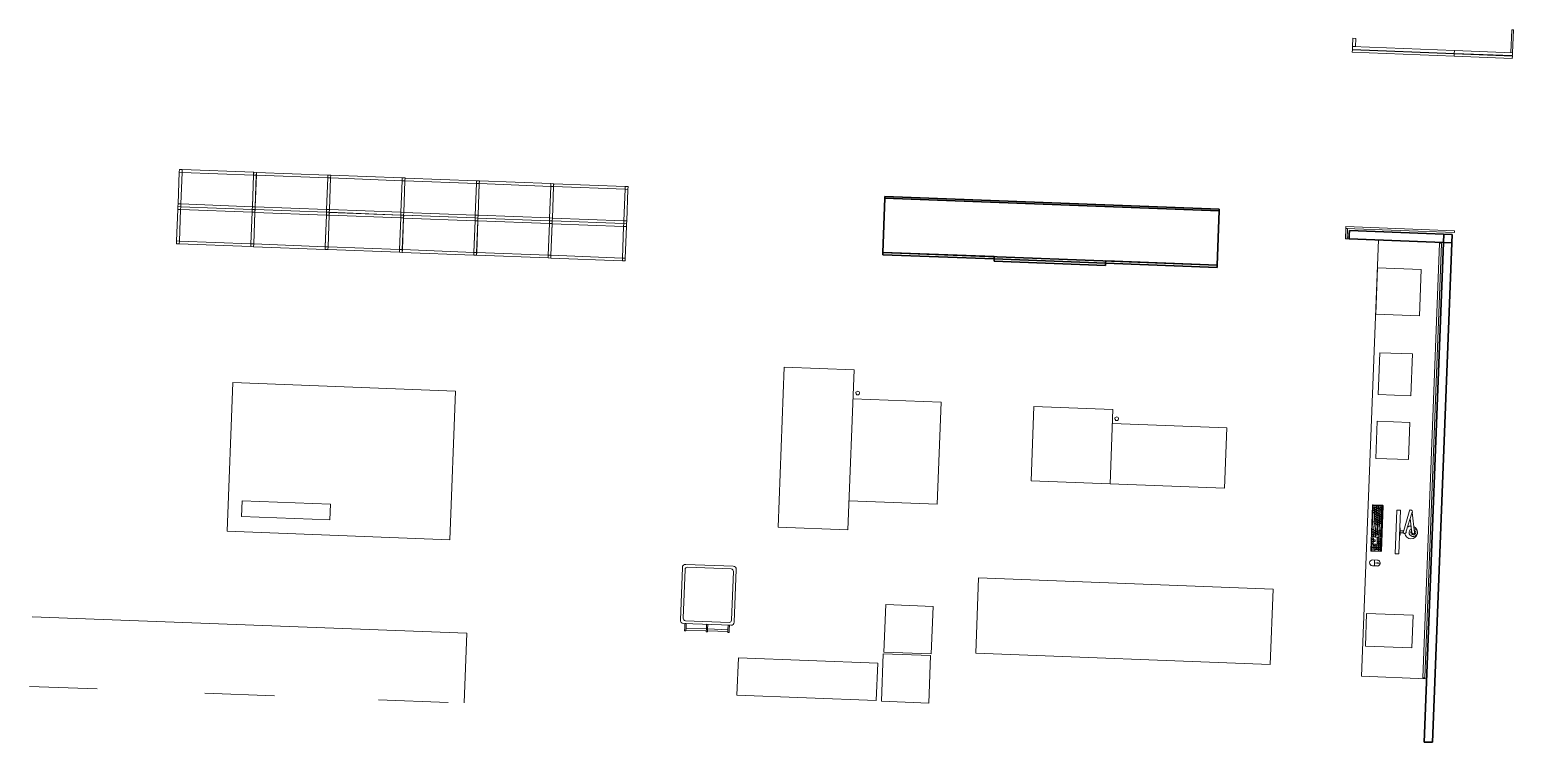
# Model space of a CAD drawing. Header units: millimetres. Extents: x 17924 to 83548, y -4690 to 56252.
# Drawn here: x 17924 to 33885, y 19216 to 26880 of the extents above; entities that cross this region are included whole.
import ezdxf

# ---------------------------------------------------------------- set-up
doc = ezdxf.new("R2010")
doc.units = ezdxf.units.MM
doc.header["$MEASUREMENT"] = 0
for name, color, linetype, lineweight in [('A-GENM', 33, 'Continuous', 13), ('E-ELEC-EQPM', 71, 'Continuous', 13), ('FIXT-JNRY-PART', 42, 'Continuous', 0), ('I-FURN', 40, 'Continuous', 13), ('I-FURN-PNLS', 40, 'Continuous', 13), ('PRTN-FULL', 6, 'Continuous', 30), ('Q-CASE', 33, 'Continuous', 13), ('WALL-LNIG', 1, 'Continuous', 0)]:
    doc.layers.add(name, color=color, linetype=linetype, lineweight=lineweight)

# ---------------------------------------------------------------- blocks, each defined once
blk = doc.blocks.new('BVN_Equipment_Plotter DWC842 MFD_EX-016 - EX-016_1-3151593-GA PLAN - LEVEL 11')
at = {"layer": 'E-ELEC-EQPM'}
for p, q in [((-65, 538), (-817, 538)), ((-817, 538), (-817, -1182)), ((-65, -1182), (-65, 538)), ((884, 227), (-65, 227)), ((884, -872), (884, 227)), ((-65, -872), (884, -872)), ((-817, -1182), (-65, -1182))]:
    blk.add_line(p, q, dxfattribs=at)
blk = doc.blocks.new('BVN_Resource Bay Storage_EX-025 - EX-025_1-4190417-GA PLAN - LEVEL 11')
at = {"layer": 'Q-CASE', "lineweight": 30}
for p, q in [((1845, 568), (-1755, 568)), ((-1755, 568), (-1755, -17)), ((1845, -17), (1845, 568)), ((-555, -17), (-1755, -17)), ((-1755, -17), (-1755, -42)), ((-1755, -17), (1845, -17)), ((-1755, -42), (-555, -42)), ((-555, -42), (-555, -17)), ((645, -42), (-555, -42)), ((-555, -42), (-555, -67)), ((-555, -67), (645, -67)), ((1845, -17), (645, -17)), ((645, -17), (645, -42)), ((645, -42), (1845, -42)), ((645, -67), (645, -42)), ((1845, -42), (1845, -17))]:
    blk.add_line(p, q, dxfattribs=at)
blk = doc.blocks.new('Cables - Cables-5705921-GA PLAN - LEVEL 11')
at = {"layer": 'E-ELEC-EQPM'}
for start, end in [(0, 180), (180, 0)]:
    blk.add_arc((-55091, 21535), 20, start, end, dxfattribs=at)
blk = doc.blocks.new('West Workspace Shelf - West Workspace Shelf-6952855-GA PLAN - LEVEL 11')
at = {"layer": 'Q-CASE', "lineweight": 30}
for p, q in [((-51279, 23666), (-54879, 23666)), ((-54879, 23666), (-54879, 23648)), ((-54879, 23648), (-51279, 23648)), ((-51279, 23648), (-51279, 23666))]:
    blk.add_line(p, q, dxfattribs=at)
blk = doc.blocks.new('BVN_Equipment_Scanner 7740 MFD_EX-015 - BVN_Equipment_Scanner 7740 MFD_EX-015-8113153-GA PLAN - LEVEL 11')
at = {"layer": 'E-ELEC-EQPM'}
for p, q in [((-291, 530), (-1141, 530)), ((-1141, 530), (-1141, -270)), ((-291, -270), (-291, 530)), ((941, 378), (-291, 378)), ((941, -270), (941, 378)), ((-1141, -270), (-291, -270)), ((-291, -270), (941, -270))]:
    blk.add_line(p, q, dxfattribs=at)
blk = doc.blocks.new('BVN_Resource Bay Storage_EX-025 - EX-025_1-V85-GA PLAN - LEVEL 11')
at = {"layer": 'Q-CASE', "lineweight": 30}
for p, q in [((1845, 568), (-1755, 568)), ((-1755, 568), (-1755, -17)), ((1845, -17), (1845, 568)), ((-555, -17), (-1755, -17)), ((-1755, -17), (-1755, -42)), ((-1755, -17), (1845, -17)), ((-1755, -42), (-555, -42)), ((-555, -42), (-555, -17)), ((645, -42), (-555, -42)), ((-555, -42), (-555, -67)), ((-555, -67), (645, -67)), ((1845, -17), (645, -17)), ((645, -17), (645, -42)), ((645, -42), (1845, -42)), ((645, -67), (645, -42)), ((1845, -42), (1845, -17))]:
    blk.add_line(p, q, dxfattribs=at)
blk = doc.blocks.new('Cables2 - Cables-10032747-GA PLAN - LEVEL 11')
at = {"layer": 'E-ELEC-EQPM'}
for start, end in [(0, 180), (180, 0)]:
    blk.add_arc((-55091, 21535), 20, start, end, dxfattribs=at)
blk = doc.blocks.new('BVN_Equipment_Electric Binder_EX-008 - EX-008_1-3144909-GA PLAN - LEVEL 11')
at = {"layer": 'E-ELEC-EQPM'}
for p, q in [((235, 250), (-235, 250)), ((-235, 250), (-235, -250)), ((235, -250), (235, 250)), ((-235, -250), (235, -250))]:
    blk.add_line(p, q, dxfattribs=at)
blk = doc.blocks.new('BVN_Equipment_Manual Binder_EX-007 - EX-007_1-3145735-GA PLAN - LEVEL 11')
at = {"layer": 'E-ELEC-EQPM'}
for p, q in [((175, 225), (-175, 225)), ((-175, 225), (-175, -225)), ((175, -225), (175, 225)), ((-175, -225), (175, -225))]:
    blk.add_line(p, q, dxfattribs=at)
blk = doc.blocks.new('BVN_Equipment_Mailing Machine_EX-010 - EX-010_1-3143238-GA PLAN - LEVEL 11')
at = {"layer": 'E-ELEC-EQPM'}
for p, q in [((175, 200), (-175, 200)), ((-175, 200), (-175, -200)), ((175, -200), (175, 200)), ((-175, -200), (175, -200))]:
    blk.add_line(p, q, dxfattribs=at)
blk = doc.blocks.new('BVN_Equipment_Guillotine_EX-014 - EX-014_1-3149306-GA PLAN - LEVEL 11')
at = {"layer": 'E-ELEC-EQPM'}
for p, q in [((175, 250), (-175, 250)), ((-175, 250), (-175, -250)), ((175, -250), (175, 250)), ((-175, -250), (175, -250))]:
    blk.add_line(p, q, dxfattribs=at)
blk = doc.blocks.new('COM-001_Computer_Single_Monitor_SPA - COM-001_02 PC _ Monitor-1585396-GA PLAN - LEVEL 11')
at = {"layer": 'E-ELEC-EQPM'}
for p, q in [((-200, -201), (-200, -302)), ((293, -194), (-194, -194)), ((293, -308), (-194, -308)), ((-176, -198), (-192, -198)), ((-192, -198), (-192, -206)), ((-192, -206), (-176, -206)), ((-176, -209), (-192, -209)), ((-192, -209), (-192, -225)), ((-192, -225), (-176, -225)), ((-192, -227), (-167, -227)), ((-192, -227), (-192, -243)), ((-192, -243), (-167, -243)), ((-167, -246), (-192, -246)), ((-192, -246), (-192, -262)), ((-192, -262), (-167, -262)), ((-172, -265), (-192, -265)), ((-192, -265), (-192, -281)), ((-192, -281), (-172, -281)), ((-167, -284), (-192, -284)), ((-192, -284), (-192, -300)), ((-192, -300), (-167, -300)), ((-176, -206), (-176, -198)), ((-176, -225), (-176, -209)), ((-157, -198), (-173, -198)), ((-173, -198), (-173, -206)), ((-173, -206), (-157, -206)), ((-157, -209), (-173, -209)), ((-173, -209), (-173, -225)), ((-173, -225), (-157, -225)), ((-172, -281), (-172, -265)), ((-153, -265), (-169, -265)), ((-169, -265), (-169, -282)), ((-169, -282), (-153, -282)), ((-167, -243), (-167, -227)), ((-167, -262), (-167, -246)), ((-167, -300), (-167, -284)), ((-148, -227), (-164, -227)), ((-164, -227), (-164, -244)), ((-164, -244), (-148, -244)), ((-143, -284), (-164, -284)), ((-164, -284), (-164, -300)), ((-164, -300), (-143, -300)), ((-143, -246), (-159, -246)), ((-159, -246), (-159, -263)), ((-159, -263), (-143, -263)), ((-157, -206), (-157, -198)), ((-157, -225), (-157, -209)), ((-138, -198), (-154, -198)), ((-154, -198), (-154, -206)), ((-154, -206), (-138, -206)), ((-138, -209), (-154, -209)), ((-154, -209), (-154, -225)), ((-154, -225), (-138, -225)), ((-153, -282), (-153, -265)), ((-134, -265), (-150, -265)), ((-150, -265), (-150, -282)), ((-150, -282), (-134, -282)), ((-148, -244), (-148, -227)), ((-129, -227), (-145, -227)), ((-145, -227), (-145, -244)), ((-145, -244), (-129, -244)), ((-143, -263), (-143, -246)), ((-143, -300), (-143, -284)), ((-124, -246), (-140, -246)), ((-140, -246), (-140, -263)), ((-140, -263), (-124, -263)), ((-119, -284), (-140, -284)), ((-140, -284), (-140, -300)), ((-140, -300), (-119, -300)), ((-138, -206), (-138, -198)), ((-138, -225), (-138, -209)), ((-119, -198), (-135, -198)), ((-135, -198), (-135, -206)), ((-135, -206), (-119, -206)), ((-119, -209), (-135, -209)), ((-135, -209), (-135, -225)), ((-135, -225), (-119, -225)), ((-134, -282), (-134, -265)), ((-115, -265), (-131, -265)), ((-131, -265), (-131, -282)), ((-131, -282), (-115, -282)), ((-129, -244), (-129, -227)), ((-110, -227), (-126, -227)), ((-126, -227), (-126, -244)), ((-126, -244), (-110, -244)), ((-124, -263), (-124, -246)), ((-105, -246), (-121, -246)), ((-121, -246), (-121, -263)), ((-121, -263), (-105, -263)), ((-119, -206), (-119, -198)), ((-119, -225), (-119, -209)), ((-119, -300), (-119, -284)), ((-100, -198), (-116, -198)), ((-116, -198), (-116, -206)), ((-116, -206), (-100, -206)), ((-100, -209), (-116, -209)), ((-116, -209), (-116, -225)), ((-116, -225), (-100, -225)), ((-19, -284), (-116, -284)), ((-116, -284), (-116, -300)), ((-116, -300), (-19, -300)), ((-115, -282), (-115, -265)), ((-96, -265), (-112, -265)), ((-112, -265), (-112, -282)), ((-112, -282), (-96, -282)), ((-110, -244), (-110, -227)), ((-91, -227), (-107, -227)), ((-107, -227), (-107, -244)), ((-107, -244), (-91, -244)), ((-105, -263), (-105, -246)), ((-86, -246), (-102, -246)), ((-102, -246), (-102, -263)), ((-102, -263), (-86, -263)), ((-100, -206), (-100, -198)), ((-100, -225), (-100, -209)), ((-81, -198), (-97, -198)), ((-97, -198), (-97, -206)), ((-97, -206), (-81, -206)), ((-81, -209), (-97, -209)), ((-97, -209), (-97, -225)), ((-97, -225), (-81, -225)), ((-96, -282), (-96, -265)), ((-77, -265), (-93, -265)), ((-93, -265), (-93, -282)), ((-93, -282), (-77, -282)), ((-91, -244), (-91, -227)), ((-72, -227), (-88, -227)), ((-88, -227), (-88, -244)), ((-88, -244), (-72, -244)), ((-86, -263), (-86, -246)), ((-67, -246), (-83, -246)), ((-83, -246), (-83, -263)), ((-83, -263), (-67, -263)), ((-81, -206), (-81, -198)), ((-81, -225), (-81, -209)), ((-62, -198), (-78, -198)), ((-78, -198), (-78, -206)), ((-78, -206), (-62, -206)), ((-62, -209), (-78, -209)), ((-78, -209), (-78, -225)), ((-78, -225), (-62, -225)), ((-77, -282), (-77, -265)), ((-58, -265), (-74, -265)), ((-74, -265), (-74, -282)), ((-74, -282), (-58, -282)), ((-72, -244), (-72, -227)), ((-53, -227), (-69, -227)), ((-69, -227), (-69, -244)), ((-69, -244), (-53, -244)), ((-67, -263), (-67, -246)), ((-48, -246), (-64, -246)), ((-64, -246), (-64, -263)), ((-64, -263), (-48, -263)), ((-62, -206), (-62, -198)), ((-62, -225), (-62, -209)), ((-43, -198), (-59, -198)), ((-59, -198), (-59, -206)), ((-59, -206), (-43, -206)), ((-43, -209), (-59, -209)), ((-59, -209), (-59, -225)), ((-59, -225), (-43, -225)), ((-58, -282), (-58, -265)), ((-39, -265), (-55, -265)), ((-55, -265), (-55, -282)), ((-55, -282), (-39, -282)), ((-53, -244), (-53, -227)), ((-34, -227), (-50, -227)), ((-50, -227), (-50, -244)), ((-50, -244), (-34, -244)), ((-48, -263), (-48, -246)), ((-29, -246), (-45, -246)), ((-45, -246), (-45, -263)), ((-45, -263), (-29, -263)), ((-43, -206), (-43, -198)), ((-43, -225), (-43, -209)), ((-24, -198), (-40, -198)), ((-40, -198), (-40, -206)), ((-40, -206), (-24, -206)), ((-24, -209), (-40, -209)), ((-40, -209), (-40, -225)), ((-40, -225), (-24, -225)), ((-39, -282), (-39, -265)), ((-20, -265), (-36, -265)), ((-36, -265), (-36, -282)), ((-36, -282), (-20, -282)), ((-34, -244), (-34, -227)), ((-15, -227), (-31, -227)), ((-31, -227), (-31, -244)), ((-31, -244), (-15, -244)), ((-29, -263), (-29, -246)), ((-10, -246), (-26, -246)), ((-26, -246), (-26, -263)), ((-26, -263), (-10, -263)), ((-24, -206), (-24, -198)), ((-24, -225), (-24, -209)), ((-5, -198), (-21, -198)), ((-21, -198), (-21, -206)), ((-21, -206), (-5, -206)), ((-5, -209), (-21, -209)), ((-21, -209), (-21, -225)), ((-21, -225), (-5, -225)), ((-20, -282), (-20, -265)), ((-19, -300), (-19, -284)), ((-1, -265), (-17, -265)), ((-17, -265), (-17, -282)), ((-17, -282), (-1, -282)), ((63, -284), (-16, -284)), ((-16, -284), (-16, -300)), ((-16, -300), (63, -300)), ((-15, -244), (-15, -227)), ((4, -227), (-12, -227)), ((-12, -227), (-12, -244)), ((-12, -244), (4, -244)), ((-10, -263), (-10, -246)), ((9, -246), (-7, -246)), ((-7, -246), (-7, -263)), ((-7, -263), (9, -263)), ((-5, -206), (-5, -198)), ((-5, -225), (-5, -209)), ((69, -198), (-2, -198)), ((-2, -198), (-2, -206)), ((-2, -206), (69, -206)), ((69, -209), (-2, -209)), ((-2, -209), (-2, -225)), ((-2, -225), (69, -225)), ((-1, -282), (-1, -265)), ((73, -265), (2, -265)), ((2, -265), (2, -282)), ((2, -282), (73, -282)), ((4, -244), (4, -227)), ((78, -227), (7, -227)), ((7, -227), (7, -244)), ((7, -244), (78, -244)), ((9, -263), (9, -246)), ((83, -246), (12, -246)), ((12, -246), (12, -263)), ((12, -263), (83, -263)), ((63, -300), (63, -284)), ((90, -284), (66, -284)), ((66, -284), (66, -300)), ((66, -300), (90, -300)), ((69, -206), (69, -198)), ((69, -225), (69, -209)), ((88, -198), (72, -198)), ((72, -198), (72, -206)), ((72, -206), (88, -206)), ((88, -209), (72, -209)), ((72, -209), (72, -225)), ((72, -225), (88, -225)), ((73, -282), (73, -265)), ((92, -265), (76, -265)), ((76, -265), (76, -282)), ((76, -282), (92, -282)), ((78, -244), (78, -227)), ((97, -227), (81, -227)), ((81, -227), (81, -244)), ((81, -244), (97, -244)), ((83, -263), (83, -246)), ((102, -246), (86, -246)), ((86, -246), (86, -263)), ((86, -263), (102, -263)), ((88, -206), (88, -198)), ((88, -225), (88, -209)), ((90, -300), (90, -284)), ((107, -198), (91, -198)), ((91, -198), (91, -206)), ((91, -206), (107, -206)), ((107, -209), (91, -209)), ((91, -209), (91, -225)), ((91, -225), (107, -225)), ((92, -282), (92, -265)), ((117, -284), (93, -284)), ((93, -284), (93, -300)), ((93, -300), (117, -300)), ((111, -265), (95, -265)), ((95, -265), (95, -282)), ((95, -282), (111, -282)), ((97, -244), (97, -227)), ((116, -227), (100, -227)), ((100, -227), (100, -244)), ((100, -244), (116, -244)), ((102, -263), (102, -246)), ((121, -246), (105, -246)), ((105, -246), (105, -263)), ((105, -263), (121, -263)), ((107, -206), (107, -198)), ((107, -225), (107, -209)), ((126, -198), (110, -198)), ((110, -198), (110, -206)), ((110, -206), (126, -206)), ((145, -209), (110, -209)), ((110, -209), (110, -225)), ((110, -225), (145, -225)), ((111, -282), (111, -265)), ((145, -265), (114, -265)), ((114, -265), (114, -282)), ((114, -282), (145, -282)), ((116, -244), (116, -227)), ((117, -300), (117, -284)), ((119, -227), (145, -227)), ((119, -227), (119, -244)), ((119, -244), (124, -244)), ((145, -284), (120, -284)), ((120, -284), (120, -300)), ((120, -300), (145, -300)), ((121, -263), (121, -246)), ((124, -244), (124, -263)), ((124, -263), (145, -263)), ((126, -206), (126, -198)), ((145, -198), (129, -198)), ((129, -198), (129, -206)), ((129, -206), (145, -206)), ((145, -206), (145, -198)), ((145, -225), (145, -209)), ((145, -263), (145, -227)), ((145, -282), (145, -265)), ((145, -300), (145, -284)), ((173, -198), (157, -198)), ((157, -198), (157, -206)), ((157, -206), (173, -206)), ((173, -209), (157, -209)), ((157, -209), (157, -225)), ((157, -225), (173, -225)), ((173, -227), (157, -227)), ((157, -243), (157, -227)), ((157, -243), (173, -243)), ((173, -284), (157, -284)), ((157, -300), (157, -284)), ((157, -300), (173, -300)), ((173, -206), (173, -198)), ((173, -225), (173, -209)), ((173, -227), (173, -243)), ((173, -284), (173, -300)), ((192, -198), (176, -198)), ((176, -198), (176, -206)), ((176, -206), (192, -206)), ((192, -209), (176, -209)), ((176, -209), (176, -225)), ((176, -225), (192, -225)), ((192, -227), (176, -227)), ((176, -243), (176, -227)), ((176, -243), (192, -243)), ((192, -265), (176, -265)), ((176, -281), (176, -265)), ((176, -281), (192, -281)), ((192, -284), (176, -284)), ((176, -300), (176, -284)), ((176, -300), (192, -300)), ((192, -206), (192, -198)), ((192, -225), (192, -209)), ((192, -227), (192, -243)), ((192, -265), (192, -281)), ((192, -284), (192, -300)), ((211, -198), (195, -198)), ((195, -198), (195, -206)), ((195, -206), (211, -206)), ((211, -209), (195, -209)), ((195, -209), (195, -225)), ((195, -225), (211, -225)), ((195, -227), (195, -243)), ((195, -227), (211, -227)), ((211, -243), (195, -243)), ((195, -284), (195, -300)), ((195, -284), (211, -284)), ((211, -300), (195, -300)), ((211, -206), (211, -198)), ((211, -225), (211, -209)), ((211, -243), (211, -227)), ((211, -300), (211, -284)), ((237, -198), (221, -198)), ((221, -198), (221, -206)), ((221, -206), (237, -206)), ((237, -209), (221, -209)), ((221, -209), (221, -225)), ((221, -225), (237, -225)), ((237, -227), (221, -227)), ((221, -227), (221, -244)), ((221, -244), (237, -244)), ((237, -246), (221, -246)), ((221, -246), (221, -263)), ((221, -263), (237, -263)), ((237, -265), (221, -265)), ((221, -265), (221, -282)), ((221, -282), (237, -282)), ((256, -284), (221, -284)), ((221, -284), (221, -301)), ((221, -301), (256, -301)), ((237, -206), (237, -198)), ((237, -225), (237, -209)), ((237, -244), (237, -227)), ((237, -263), (237, -246)), ((237, -282), (237, -265)), ((256, -198), (240, -198)), ((240, -198), (240, -206)), ((240, -206), (256, -206)), ((256, -209), (240, -209)), ((240, -209), (240, -225)), ((240, -225), (256, -225)), ((256, -227), (240, -227)), ((240, -227), (240, -244)), ((240, -244), (256, -244)), ((256, -246), (240, -246)), ((240, -246), (240, -263)), ((240, -263), (256, -263)), ((256, -265), (240, -265)), ((240, -265), (240, -282)), ((240, -282), (256, -282)), ((256, -206), (256, -198)), ((256, -225), (256, -209)), ((256, -244), (256, -227)), ((256, -263), (256, -246)), ((256, -282), (256, -265)), ((256, -301), (256, -284)), ((275, -198), (259, -198)), ((259, -198), (259, -206)), ((259, -206), (275, -206)), ((275, -209), (259, -209)), ((259, -209), (259, -225)), ((259, -225), (275, -225)), ((275, -227), (259, -227)), ((259, -227), (259, -244)), ((259, -244), (275, -244)), ((275, -246), (259, -246)), ((259, -246), (259, -263)), ((259, -263), (275, -263)), ((275, -265), (259, -265)), ((259, -265), (259, -282)), ((259, -282), (275, -282)), ((275, -284), (259, -284)), ((259, -284), (259, -301)), ((259, -301), (275, -301)), ((275, -206), (275, -198)), ((275, -225), (275, -209)), ((275, -244), (275, -227)), ((275, -263), (275, -246)), ((275, -282), (275, -265)), ((275, -301), (275, -284)), ((294, -198), (278, -198)), ((278, -198), (278, -206)), ((278, -206), (294, -206)), ((294, -209), (278, -209)), ((278, -209), (278, -225)), ((278, -225), (294, -225)), ((294, -227), (278, -227)), ((278, -227), (278, -263)), ((278, -263), (294, -263)), ((294, -265), (278, -265)), ((278, -265), (278, -301)), ((278, -301), (294, -301)), ((294, -206), (294, -198)), ((294, -225), (294, -209)), ((294, -263), (294, -227)), ((294, -301), (294, -265)), ((299, -306), (299, -201)), ((392, -284), (392, -234)), ((392, -263), (455, -263)), ((420, -233), (420, -225)), ((423, -222), (423, -202)), ((424, -263), (424, -236)), ((426, -233), (426, -225)), ((455, -234), (455, -284))]:
    blk.add_line(p, q, dxfattribs=at)
for centre, radius, start, end in [((424, -234), 31.8, 360, 180), ((424, -284), 31.8, 180, 360), ((423, -225), 3, 0, 180), ((423, -233), 3, 180, 0)]:
    blk.add_arc(centre, radius, start, end, dxfattribs=at)
for centre, major_axis, start_param, end_param in [((-194, -201), (-6.35, 0), 4.712389, 6.283185), ((-194, -302), (6.35, 0), 3.141593, 4.712389), ((293, -201), (-6.35, 0), 3.141593, 4.712389), ((293, -302), (6.35, 0), 4.712389, 6.283185)]:
    blk.add_ellipse(centre, major_axis=major_axis, ratio=0.996195, start_param=start_param, end_param=end_param, dxfattribs=at)
at = {"layer": 'I-FURN'}
for p, q in [((-154, -6), (-154, -43)), ((316, -6), (-154, -6)), ((-154, -43), (316, -43)), ((316, -6), (316, -43))]:
    blk.add_line(p, q, dxfattribs=at)
blk = doc.blocks.new('BRA-004_Bracket_Adjustable_Monitor_Arm_Single_SPA - BRA-004-1585485-GA PLAN - LEVEL 11')
at = {"layer": 'I-FURN-PNLS'}
for p, q in [((54, -50), (-147, 0)), ((-142, 33), (70, 66)), ((62, -23), (-137, 28)), ((75, 39), (-79, 15)), ((29, -88), (29, -95)), ((105, -88), (29, -88)), ((29, -95), (105, -95)), ((58, -88), (58, -54)), ((80, -88), (80, -53)), ((105, -95), (105, -88))]:
    blk.add_line(p, q, dxfattribs=at)
for centre, radius, start, end in [((-152, 18), 18, 34.4237, 283.6518), ((72, 30), 69, 182.1725, 217.3837), ((72, 30), 69, 280.9859, 157.4733), ((72, 53), 44.3, 207.7806, 171.0593), ((72, 53), 26.4, 221.7589, 158.0263), ((72, 53), 13.9, 278.8785, 98.8785), ((68, -39), 17.5, 217.7022, 110.3251)]:
    blk.add_arc(centre, radius, start, end, dxfattribs=at)
blk = doc.blocks.new('BVN_Equipment_Ink Disposal Boxes_EX-013 - EX-013_1-3140394-GA PLAN - LEVEL 11')
at = {"layer": 'A-GENM'}
for p, q in [((255, 255), (-255, 255)), ((-255, 255), (-255, -255)), ((255, -255), (255, 255)), ((-255, -255), (255, -255))]:
    blk.add_line(p, q, dxfattribs=at)
blk = doc.blocks.new('Papercutter_MFD - Papercutter_MFD-8045850-GA PLAN - LEVEL 11')
at = {"layer": 'E-ELEC-EQPM'}
for p, q in [((200, 860), (-200, 860)), ((-200, 860), (-200, -640)), ((200, -640), (200, 860)), ((-200, -640), (200, -640))]:
    blk.add_line(p, q, dxfattribs=at)
blk = doc.blocks.new('Wheelie Bin_All Sizes - 240L Standard-V83-GA PLAN - LEVEL 11')
at = {"layer": 'A-GENM'}
for p, q in [((-226, 357.5), (-240, 357.5)), ((-240, 325.5), (-240, 357.5)), ((-240, 277.5), (-240, 325.5)), ((-226, 357.5), (-226, 325.5)), ((-8, 347.5), (-226, 347.5)), ((-226, 327.5), (-8, 327.5)), ((-226, 325.5), (-226, 277.5)), ((7, 357.5), (-7, 357.5)), ((-7, 325.5), (-7, 357.5)), ((-7, 277.5), (-7, 325.5)), ((7, 357.5), (7, 325.5)), ((226, 347.5), (7, 347.5)), ((7, 327.5), (226, 327.5)), ((7, 325.5), (7, 277.5)), ((240, 357.5), (226, 357.5)), ((226, 325.5), (226, 357.5)), ((226, 277.5), (226, 325.5)), ((240, 357.5), (240, 325.5)), ((240, 325.5), (240, 277.5)), ((-290, 242.5), (-290, -322.5)), ((-260, 222.5), (-260, -302.5)), ((255, 277.5), (-255, 277.5)), ((-240, 277.5), (-226, 277.5)), ((235, 247.5), (-235, 247.5)), ((-7, 277.5), (7, 277.5)), ((240, 277.5), (226, 277.5)), ((260, -302.5), (260, 222.5)), ((290, -322.5), (290, 242.5)), ((-255, -357.5), (255, -357.5)), ((-235, -327.5), (235, -327.5))]:
    blk.add_line(p, q, dxfattribs=at)
for centre, radius, start, end in [((-255, 242.5), 35, 90, 180), ((-235, 222.5), 25, 90, 180), ((235, 222.5), 25, 360, 90), ((255, 242.5), 35, 360, 90), ((-235, -302.5), 25, 180, 270), ((235, -302.5), 25, 270, 360), ((-255, -322.5), 35, 180, 270), ((255, -322.5), 35, 270, 360)]:
    blk.add_arc(centre, radius, start, end, dxfattribs=at)
blk = doc.blocks.new('BVN_Materials Library Island Bench_EX-029 - EX-029_1-4206142-GA PLAN - LEVEL 11')
at = {"layer": 'Q-CASE'}
for p, q in [((1200, 800), (-1200, 800)), ((-1200, 800), (-1200, -800)), ((1200, -800), (1200, 800)), ((-1200, -800), (1200, -800))]:
    blk.add_line(p, q, dxfattribs=at)
blk = doc.blocks.new('BVN_Equipment_Paper Roll_EX-009 - EX-009_1-3144049-GA PLAN - LEVEL 11')
at = {"layer": 'E-ELEC-EQPM'}
for p, q in [((475, 85), (-475, 85)), ((-475, 85), (-475, -85)), ((475, -85), (475, 85)), ((-475, -85), (475, -85))]:
    blk.add_line(p, q, dxfattribs=at)
blk = doc.blocks.new('Existing Materials Library Perimeter Drawers - EX-024_1-V84-GA PLAN - LEVEL 11')
at = {"layer": 'Q-CASE'}
for p, q in [((-1327, 394), (-1327, -356)), ((-403, 394), (-1153, 394)), ((1467, 394), (717, 394)), ((3353, 394), (2627, 394)), ((-1327, -356), (3353, -356))]:
    blk.add_line(p, q, dxfattribs=at)
blk = doc.blocks.new('Existing Furniture_Metal Open Shelves_ES1 - ES1-9368216-GA PLAN - LEVEL 11')
at = {"layer": 'I-FURN'}
for p, q in [((15, 200), (-15, 200)), ((-15, 200), (-15, 170)), ((15, 170), (-15, 170)), ((-15, 170), (-15, -170)), ((-15, 170), (15, 170)), ((15, 200), (15, 170)), ((785, 200), (15, 200)), ((15, 170), (15, 200)), ((15, 170), (785, 170)), ((15, -170), (15, 170)), ((15, 170), (15, -170)), ((785, 170), (15, 170)), ((785, 170), (785, 200)), ((785, 200), (785, 170)), ((815, 200), (785, 200)), ((815, 170), (785, 170)), ((785, 170), (785, -170)), ((785, -170), (785, 170)), ((785, 170), (815, 170)), ((815, 170), (815, 200)), ((815, -170), (815, 170)), ((-15, -170), (15, -170)), ((15, -170), (-15, -170)), ((-15, -170), (-15, -200)), ((-15, -200), (15, -200)), ((785, -170), (15, -170)), ((15, -170), (15, -200)), ((15, -170), (785, -170)), ((15, -200), (15, -170)), ((15, -200), (785, -200)), ((785, -200), (785, -170)), ((785, -170), (815, -170)), ((785, -170), (785, -200)), ((815, -170), (785, -170)), ((785, -200), (815, -200)), ((815, -200), (815, -170))]:
    blk.add_line(p, q, dxfattribs=at)
blk = doc.blocks.new('Existing Furniture_Metal Open Shelves_ES1 - ES1-9911326-GA PLAN - LEVEL 11')
at = {"layer": 'I-FURN'}
for p, q in [((15, 200), (-15, 200)), ((-15, 200), (-15, 170)), ((15, 170), (-15, 170)), ((-15, 170), (-15, -170)), ((-15, 170), (15, 170)), ((785, 200), (15, 200)), ((15, 200), (15, 170)), ((15, 170), (15, 200)), ((15, 170), (785, 170)), ((15, -170), (15, 170)), ((785, 170), (15, 170)), ((15, 170), (15, -170)), ((785, 170), (785, 200)), ((815, 200), (785, 200)), ((785, 200), (785, 170)), ((815, 170), (785, 170)), ((785, 170), (785, -170)), ((785, -170), (785, 170)), ((785, 170), (815, 170)), ((815, 170), (815, 200)), ((815, -170), (815, 170)), ((-15, -170), (15, -170)), ((15, -170), (-15, -170)), ((-15, -170), (-15, -200)), ((-15, -200), (15, -200)), ((785, -170), (15, -170)), ((15, -170), (15, -200)), ((15, -170), (785, -170)), ((15, -200), (15, -170)), ((15, -200), (785, -200)), ((785, -200), (785, -170)), ((785, -170), (815, -170)), ((815, -170), (785, -170)), ((785, -170), (785, -200)), ((785, -200), (815, -200)), ((815, -200), (815, -170))]:
    blk.add_line(p, q, dxfattribs=at)
blk = doc.blocks.new('BVN_Equipment_Printer J75 - BVN_Equipment_Printer J75-4317960-GA PLAN - LEVEL 11')
at = {"layer": 'E-ELEC-EQPM'}
for p, q in [((1660, 433), (-1510, 433)), ((-1510, 433), (-1510, -377)), ((1660, -377), (1660, 433)), ((-1510, -377), (1660, -377))]:
    blk.add_line(p, q, dxfattribs=at)

msp = doc.modelspace()

# ---------------------------------------------------------------- linework, layer by layer
at = {"layer": 'FIXT-JNRY-PART', "flags": 128}
msp.add_lwpolyline([(32251, 19926), (32433, 24618), (33132, 24591), (32951, 19899), (32251, 19926)], close=True, dxfattribs=at)
at = {"layer": 'PRTN-FULL'}
for p, q in [((32118, 24630), (32120, 24675)), ((32118, 24630), (33222, 24588)), ((32121, 24720), (32120, 24675)), ((32121, 24720), (33226, 24678)), ((33136, 24681), (32925, 19219)), ((33226, 24678), (33015, 19216)), ((32925, 19219), (32970, 19217)), ((33015, 19216), (32970, 19217))]:
    msp.add_line(p, q, dxfattribs=at)
at = {"layer": 'WALL-LNIG', "flags": 128}
for points in [[(33867, 26880), (33885, 26879), (33875, 26632), (33857, 26633), (33867, 26880)], [(32154, 26699), (32158, 26787), (32190, 26786), (32186, 26698), (32154, 26699)], [(32082, 24742), (32102, 24741), (32098, 24631), (32078, 24632), (32082, 24742)], [(32083, 24762), (33252, 24717), (33251, 24697), (32082, 24742), (32083, 24762)], [(32099, 24651), (32119, 24650), (32118, 24630), (32098, 24631), (32099, 24651)], [(33112, 24582), (32931, 19909), (32911, 19910), (33092, 24583), (33112, 24582)]]:
    msp.add_lwpolyline(points, close=True, dxfattribs=at)
at = {"layer": 'WALL-LNIG', "lineweight": 0, "flags": 128}
for points in [[(32153, 26662), (33249, 26620), (33248, 26595), (32152, 26637), (32153, 26662)], [(32154, 26699), (33251, 26657), (33249, 26625), (32153, 26667), (32154, 26699)], [(33251, 26657), (33875, 26632), (33874, 26601), (33249, 26625), (33251, 26657)], [(33249, 26620), (33874, 26596), (33873, 26571), (33248, 26595), (33249, 26620)]]:
    msp.add_lwpolyline(points, close=True, dxfattribs=at)

# ---------------------------------------------------------------- block references
at = {"layer": 'A-GENM'}
for name, p, rotation in [('Wheelie Bin_All Sizes - 240L Standard-V83-GA PLAN - LEVEL 11', (25223, 20762), 177.8165250542611), ('BVN_Equipment_Ink Disposal Boxes_EX-013 - EX-013_1-3140394-GA PLAN - LEVEL 11', (27378, 20432), 357.816525054261), ('BVN_Equipment_Ink Disposal Boxes_EX-013 - EX-013_1-3140394-GA PLAN - LEVEL 11', (27352, 19903), 87.81652505426106)]:
    msp.add_blockref(name, p, dxfattribs=dict(at, rotation=rotation))
at = {"layer": 'E-ELEC-EQPM'}
for name, p, rotation in [('BVN_Equipment_Electric Binder_EX-008 - EX-008_1-3144909-GA PLAN - LEVEL 11', (32649, 24061), 357.816525054261), ('BVN_Equipment_Manual Binder_EX-007 - EX-007_1-3145735-GA PLAN - LEVEL 11', (32615, 23174), 357.816525054261), ('BVN_Equipment_Plotter DWC842 MFD_EX-016 - EX-016_1-3151593-GA PLAN - LEVEL 11', (26837, 22681), 357.816525054261), ('Cables - Cables-5705921-GA PLAN - LEVEL 11', (81062, -647), 357.816525054261), ('BVN_Equipment_Scanner 7740 MFD_EX-015 - BVN_Equipment_Scanner 7740 MFD_EX-015-8113153-GA PLAN - LEVEL 11', (29848, 22255), 357.816525054261), ('Cables2 - Cables-10032747-GA PLAN - LEVEL 11', (83848, -923), 357.816525054261), ('BVN_Equipment_Mailing Machine_EX-010 - EX-010_1-3143238-GA PLAN - LEVEL 11', (32588, 22463), 357.816525054261), ('BVN_Equipment_Paper Roll_EX-009 - EX-009_1-3144049-GA PLAN - LEVEL 11', (20681, 21711), 177.8165250542611), ('COM-001_Computer_Single_Monitor_SPA - COM-001_02 PC _ Monitor-1585396-GA PLAN - LEVEL 11', (32670, 21558), 267.8165250542608), ('BVN_Equipment_Printer J75 - BVN_Equipment_Printer J75-4317960-GA PLAN - LEVEL 11', (29625, 20494), 357.816525054261), ('BVN_Equipment_Guillotine_EX-014 - EX-014_1-3149306-GA PLAN - LEVEL 11', (32550, 20416), 87.81652505426113), ('Papercutter_MFD - Papercutter_MFD-8045850-GA PLAN - LEVEL 11', (26400, 19890), 87.81652505425932)]:
    msp.add_blockref(name, p, dxfattribs=dict(at, rotation=rotation))
at = {"layer": 'I-FURN', "rotation": 357.816525054261}
for name, p in [('Existing Furniture_Metal Open Shelves_ES1 - ES1-9368216-GA PLAN - LEVEL 11', (19542, 25176)), ('Existing Furniture_Metal Open Shelves_ES1 - ES1-9368216-GA PLAN - LEVEL 11', (20341, 25146)), ('Existing Furniture_Metal Open Shelves_ES1 - ES1-9368216-GA PLAN - LEVEL 11', (21140, 25116)), ('Existing Furniture_Metal Open Shelves_ES1 - ES1-9368216-GA PLAN - LEVEL 11', (21940, 25085)), ('Existing Furniture_Metal Open Shelves_ES1 - ES1-9368216-GA PLAN - LEVEL 11', (22739, 25055)), ('Existing Furniture_Metal Open Shelves_ES1 - ES1-9368216-GA PLAN - LEVEL 11', (23539, 25024)), ('Existing Furniture_Metal Open Shelves_ES1 - ES1-9911326-GA PLAN - LEVEL 11', (19526, 24777)), ('Existing Furniture_Metal Open Shelves_ES1 - ES1-9911326-GA PLAN - LEVEL 11', (20326, 24746)), ('Existing Furniture_Metal Open Shelves_ES1 - ES1-9911326-GA PLAN - LEVEL 11', (21125, 24716)), ('Existing Furniture_Metal Open Shelves_ES1 - ES1-9911326-GA PLAN - LEVEL 11', (21925, 24685)), ('Existing Furniture_Metal Open Shelves_ES1 - ES1-9911326-GA PLAN - LEVEL 11', (22724, 24655)), ('Existing Furniture_Metal Open Shelves_ES1 - ES1-9911326-GA PLAN - LEVEL 11', (23523, 24624))]:
    msp.add_blockref(name, p, dxfattribs=at)
at = {"layer": 'I-FURN-PNLS', "rotation": 267.8165250542608}
msp.add_blockref('BRA-004_Bracket_Adjustable_Monitor_Arm_Single_SPA - BRA-004-1585485-GA PLAN - LEVEL 11', (32758, 21546), dxfattribs=at)
at = {"layer": 'Q-CASE'}
for name, p, rotation in [('BVN_Resource Bay Storage_EX-025 - EX-025_1-4190417-GA PLAN - LEVEL 11', (28856, 24435), 357.816525054261), ('BVN_Resource Bay Storage_EX-025 - EX-025_1-V85-GA PLAN - LEVEL 11', (28856, 24435), 357.816525054261), ('West Workspace Shelf - West Workspace Shelf-6952855-GA PLAN - LEVEL 11', (81062, -653), 357.816525054261), ('BVN_Materials Library Island Bench_EX-029 - EX-029_1-4206142-GA PLAN - LEVEL 11', (21277, 22240), 177.8165250542611), ('Existing Materials Library Perimeter Drawers - EX-024_1-V84-GA PLAN - LEVEL 11', (21289, 20083), 177.8165250542611)]:
    msp.add_blockref(name, p, dxfattribs=dict(at, rotation=rotation))

doc.saveas('drawing.dxf')
